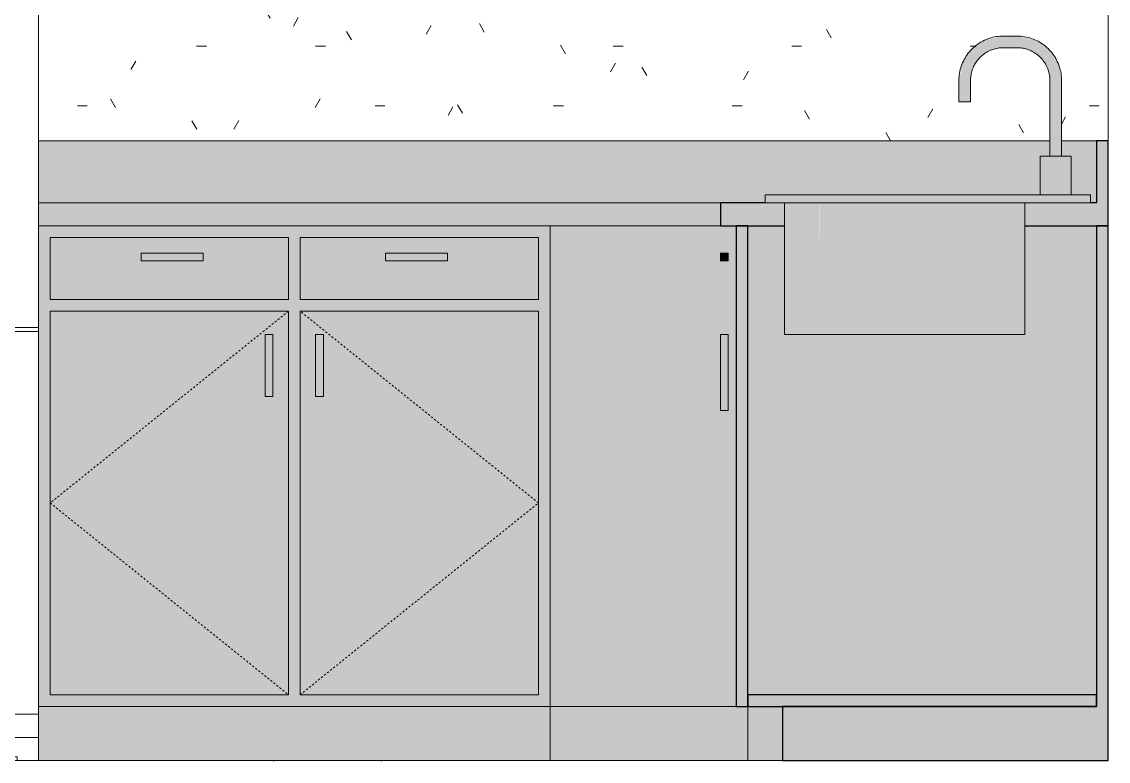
# Model space of a CAD drawing. Header units: inches. Extents: x -1667 to 6641, y -48 to 265.
# Drawn here: x 1327.8 to 1397.9, y 0 to 47.7 of the extents above; entities that cross this region are included whole.
import ezdxf

# ---------------------------------------------------------------- set-up
doc = ezdxf.new("R2010")
doc.units = ezdxf.units.IN
doc.header["$MEASUREMENT"] = 0
doc.linetypes.add('Dash', pattern=[0.25, 0.125, -0.125])
for name, color, linetype, lineweight in [('A-GENM', 13, 'Continuous', 9), ('A-WALL-PATT', 111, 'Continuous', 18), ('C-BLDG-PADS', 91, 'Continuous', 9), ('I-WALL', 2, 'Continuous', 18), ('P-SANR-FIXT', 6, 'Continuous', 9), ('Q-CASE', 31, 'Continuous', 9), ('Q-SPCQ', 91, 'Continuous', 9)]:
    doc.layers.add(name, color=color, linetype=linetype, lineweight=lineweight)

# ---------------------------------------------------------------- blocks, each defined once
blk = doc.blocks.new('Open Source Metal Building_Exterior_rvt-7-Kitchen - West Elevation')
at = {"layer": 'C-BLDG-PADS'}
h = blk.add_hatch(dxfattribs=at)
h.set_pattern_fill('FP_19', style=0, pattern_type=2)
h.set_pattern_definition([(50, (-1.098, 0), (13.77135, -1.20496), [1.44, -15.84]), (355, (-1.098, 0), (-2.66442, 14.44218), [1.152, -12.672]), (100.451, (0.05, -0.1), (11.10708, 13.23737), [1.224, -13.462]), (46.184, (-1.098, 3.84), (20.49128, -3.17785), [2.16, -23.76]), (96.636, (0.61, 3.575), (17.94587, 18.70315), [1.836, -20.193]), (351.184, (-1.098, 3.84), (17.9454, 18.7026), [1.728, -19.008]), (21, (0.822, 2.88), (11.46052, -7.73037), [1.44, -15.84]), (326, (0.822, 2.88), (4.67135, 13.92315), [1.152, -12.672]), (71.451, (1.778, 2.236), (16.13207, 6.19284), [1.224, -13.462]), (37.5, (-1.098, 0), (0.233123, 6.39175), [0.634, -11.885, 0.634, -12.23, -12.72]), (37.5, (-1.098, 0), (0.233123, 6.39175), [-25.382, 0.634, -12.086]), (7.5, (-1.098, 0), (5.05073, 7.57304), [0.634, -6.701, 0.634, -11.597, -4.848]), (7.5, (-1.098, 0), (5.05073, 7.57304), [-19.565, 0.634, -4.214]), (327.5, (-5.379, 0), (10.24958, -0.43289), [0.634, -4.166, 0.634, -14.342, -19.872]), (327.5, (-5.379, 0), (10.24958, -0.43289), [-19.776, 0.634, -19.238]), (317.5, (-7.299, 0), (11.19739, 1.92214), [0.634, -5.606, 0.634, -9.312, -14.112]), (317.5, (-7.299, 0), (11.19739, 1.92214), [-16.186, 0.634, -13.478])])
h.paths.add_polyline_path([(-907.823, -0.041), (-907.823, 0), (-1016.371, 0), (-1016.371, -0.041), (-934.96, -0.041)], flags=0)
at = {"layer": 'C-BLDG-PADS', "color": 250, "lineweight": 18}
blk.add_line((-907.823, 0), (-1012.778, 0), dxfattribs=at)
blk = doc.blocks.new('Counter Top-L Shaped - 24_ Depth U SHAPED-689926-Kitchen - West Elevation')
at = {"layer": 'Q-CASE'}
h = blk.add_hatch(color=256, dxfattribs=at)
h.paths.add_polyline_path([(-976.836, 36), (-929.961, 36), (-929.961, 36.5), (-912.186, 36.5), (-912.186, 39), (-911.586, 39), (-911.586, 40), (-976.836, 40)], flags=0)
h.paths.add_polyline_path([(-908.586, 36), (-908.586, 40), (-910.836, 40), (-910.836, 39), (-910.236, 39), (-910.236, 36.5), (-908.961, 36.5), (-908.961, 36)], flags=0)
h = blk.add_hatch(color=256, dxfattribs=at)
h.paths.add_polyline_path([(-913.211, 34.5), (-907.836, 34.5), (-907.836, 40), (-908.586, 40), (-908.586, 36), (-913.211, 36), (-913.211, 34.846)], flags=0)
h.paths.add_polyline_path([(-932.836, 34.5), (-928.711, 34.5), (-928.711, 36), (-932.836, 36)], flags=0)
blk.add_hatch(color=256, dxfattribs=at).paths.add_polyline_path([(-932.836, 34.5), (-932.836, 36), (-976.836, 36), (-976.836, 34.5), (-934.96, 34.5)], flags=0)
for p, q in [((-976.836, 40), (-911.586, 40)), ((-910.836, 40), (-908.586, 40)), ((-976.836, 36), (-932.836, 36)), ((-932.836, 34.5), (-976.836, 34.5))]:
    blk.add_line(p, q, dxfattribs=at)
at = {"layer": 'Q-CASE', "lineweight": 30}
for p, q in [((-907.836, 40), (-908.586, 40)), ((-908.586, 40), (-908.586, 36)), ((-907.836, 34.5), (-907.836, 40)), ((-929.961, 36), (-932.836, 36)), ((-932.836, 36), (-932.836, 34.5)), ((-908.586, 36), (-908.961, 36)), ((-932.836, 34.5), (-928.711, 34.5)), ((-913.211, 34.5), (-907.836, 34.5))]:
    blk.add_line(p, q, dxfattribs=at)
blk = doc.blocks.new('Refrigeration-Dacor-Millennia - PF36BNDFBK-518783-Kitchen - West Elevation')
at = {"layer": 'A-GENM', "lineweight": 18}
for p, q in [((-1012.461, 70.125), (-994.71, 70.125)), ((-1007.461, 70.125), (-1007.461, 35.433)), ((-994.71, 70.125), (-976.836, 70.125)), ((-994.71, 70.125), (-994.71, 35.433)), ((-981.836, 70.125), (-981.836, 27.938)), ((-976.836, 70.125), (-976.836, 27.938)), ((-1007.461, 27.938), (-1012.369, 27.938)), ((-1012.286, 27.688), (-1007.461, 27.688)), ((-976.836, 27.938), (-983.461, 27.938)), ((-983.461, 27.688), (-976.836, 27.688)), ((-976.836, 27.688), (-976.836, 3)), ((-1010.981, 3), (-1012.461, 3)), ((-1007.461, 3), (-1009.977, 3)), ((-976.836, 3), (-986.461, 3))]:
    blk.add_line(p, q, dxfattribs=at)
at = {"layer": 'A-GENM'}
for p, q in [((-976.836, 70.125), (-1012.461, 70.125)), ((-976.836, 3), (-976.836, 70.125)), ((-996.398, 67.531), (-997.898, 67.531)), ((-997.898, 67.531), (-997.898, 35.433)), ((-996.398, 35.433), (-996.398, 67.531)), ((-992.898, 67.531), (-991.398, 67.531)), ((-992.898, 35.433), (-992.898, 67.531)), ((-991.398, 67.531), (-991.398, 35.433)), ((-985.505, 67.308), (-985.533, 67.236)), ((-985.454, 67.367), (-985.505, 67.308)), ((-985.451, 67.299), (-985.484, 67.226)), ((-985.388, 67.403), (-985.454, 67.367)), ((-985.389, 67.349), (-985.451, 67.299)), ((-985.311, 67.367), (-985.389, 67.349)), ((-985.311, 67.417), (-985.388, 67.403)), ((-984.948, 67.417), (-985.311, 67.417)), ((-984.907, 67.367), (-985.311, 67.367)), ((-984.888, 67.696), (-984.948, 67.417)), ((-984.836, 67.701), (-984.907, 67.367)), ((-984.865, 67.736), (-984.888, 67.696)), ((-984.821, 67.75), (-984.865, 67.736)), ((-984.68, 67.701), (-984.836, 67.701)), ((-984.701, 67.75), (-984.821, 67.75)), ((-984.75, 67.367), (-984.715, 67.534)), ((-984.663, 67.367), (-984.75, 67.367)), ((-984.715, 67.534), (-984.68, 67.701)), ((-984.661, 67.739), (-984.701, 67.75)), ((-984.69, 67.233), (-984.676, 67.301)), ((-984.686, 67.417), (-984.633, 67.668)), ((-982.171, 67.417), (-984.686, 67.417)), ((-984.676, 67.301), (-984.663, 67.367)), ((-984.636, 67.708), (-984.661, 67.739)), ((-984.61, 67.367), (-984.638, 67.233)), ((-984.633, 67.668), (-984.636, 67.708)), ((-984.16, 67.367), (-984.61, 67.367)), ((-984.103, 67.349), (-984.16, 67.367)), ((-984.065, 67.302), (-984.103, 67.349)), ((-984.059, 67.241), (-984.065, 67.302)), ((-983.97, 67.327), (-983.99, 67.285)), ((-983.933, 67.356), (-983.97, 67.327)), ((-983.889, 67.367), (-983.933, 67.356)), ((-983.424, 67.367), (-983.889, 67.367)), ((-983.391, 67.355), (-983.424, 67.367)), ((-983.392, 67.271), (-983.381, 67.322)), ((-983.381, 67.322), (-983.391, 67.355)), ((-983.312, 67.327), (-983.331, 67.285)), ((-983.275, 67.356), (-983.312, 67.327)), ((-983.23, 67.367), (-983.275, 67.356)), ((-982.764, 67.367), (-983.23, 67.367)), ((-982.706, 67.349), (-982.764, 67.367)), ((-982.668, 67.302), (-982.706, 67.349)), ((-982.575, 67.331), (-982.668, 66.891)), ((-982.662, 67.241), (-982.668, 67.302)), ((-982.559, 67.358), (-982.575, 67.331)), ((-982.527, 67.367), (-982.559, 67.358)), ((-982.443, 67.367), (-982.527, 67.367)), ((-982.415, 67.339), (-982.443, 67.367)), ((-982.371, 67.367), (-982.415, 67.339)), ((-982.148, 67.367), (-982.371, 67.367)), ((-982.176, 67.233), (-982.148, 67.367)), ((-982.133, 67.405), (-982.171, 67.417)), ((-982.106, 67.374), (-982.133, 67.405)), ((-982.124, 67.238), (-982.103, 67.334)), ((-982.103, 67.334), (-982.106, 67.374)), ((-985.533, 67.236), (-985.578, 67.025)), ((-985.578, 67.025), (-985.578, 66.958)), ((-985.578, 66.958), (-985.549, 66.898)), ((-985.549, 66.898), (-985.495, 66.855)), ((-985.484, 67.226), (-985.529, 67.015)), ((-985.529, 67.015), (-985.524, 66.955)), ((-985.524, 66.955), (-985.484, 66.906)), ((-985.495, 66.855), (-985.461, 66.847)), ((-985.484, 66.906), (-985.43, 66.891)), ((-985.461, 66.847), (-985.427, 66.839)), ((-985.43, 66.891), (-984.936, 66.891)), ((-985.427, 66.839), (-982.539, 66.839)), ((-985.36, 67.068), (-985.335, 67.184)), ((-985.352, 67.036), (-985.36, 67.068)), ((-985.325, 67.022), (-985.352, 67.036)), ((-985.335, 67.184), (-985.317, 67.221)), ((-985.03, 67.022), (-985.325, 67.022)), ((-985.317, 67.221), (-985.28, 67.233)), ((-985.28, 67.233), (-984.935, 67.233)), ((-984.991, 67.032), (-985.03, 67.022)), ((-984.97, 67.066), (-984.991, 67.032)), ((-984.935, 67.233), (-984.97, 67.066)), ((-984.936, 66.891), (-984.891, 66.901)), ((-984.891, 66.901), (-984.851, 66.933)), ((-984.851, 66.933), (-984.833, 66.972)), ((-984.833, 66.972), (-984.777, 67.233)), ((-984.777, 67.233), (-984.69, 67.233)), ((-984.756, 67.062), (-984.767, 67.015)), ((-984.767, 67.015), (-984.761, 66.955)), ((-984.761, 66.955), (-984.723, 66.908)), ((-984.746, 67.109), (-984.756, 67.062)), ((-984.726, 67.151), (-984.746, 67.109)), ((-984.69, 67.181), (-984.726, 67.151)), ((-984.723, 66.908), (-984.664, 66.891)), ((-984.647, 67.192), (-984.69, 67.181)), ((-984.664, 66.891), (-984.217, 66.891)), ((-984.226, 67.192), (-984.647, 67.192)), ((-984.638, 67.233), (-984.217, 67.233)), ((-984.604, 67.022), (-984.595, 67.065)), ((-984.261, 67.022), (-984.604, 67.022)), ((-984.595, 67.065), (-984.252, 67.065)), ((-984.252, 67.065), (-984.261, 67.022)), ((-984.217, 67.233), (-984.226, 67.192)), ((-984.217, 66.891), (-984.173, 66.901)), ((-984.173, 66.901), (-984.137, 66.93)), ((-984.137, 66.93), (-984.116, 66.973)), ((-984.116, 66.973), (-984.088, 67.106)), ((-984.088, 67.106), (-984.059, 67.241)), ((-984.018, 67.15), (-984.047, 67.015)), ((-984.047, 67.015), (-984.041, 66.955)), ((-984.041, 66.955), (-984.003, 66.907)), ((-983.99, 67.285), (-984.018, 67.15)), ((-984.003, 66.907), (-983.944, 66.89)), ((-983.944, 66.89), (-983.511, 66.89)), ((-983.875, 67.069), (-983.849, 67.194)), ((-983.867, 67.037), (-983.875, 67.069)), ((-983.836, 67.022), (-983.867, 67.037)), ((-983.849, 67.194), (-983.832, 67.224)), ((-983.502, 67.022), (-983.836, 67.022)), ((-983.832, 67.224), (-983.79, 67.233)), ((-983.79, 67.233), (-983.438, 67.233)), ((-983.511, 66.89), (-983.481, 66.899)), ((-983.463, 67.011), (-983.502, 67.022)), ((-983.481, 66.899), (-983.465, 66.926)), ((-983.465, 66.926), (-983.454, 66.977)), ((-983.454, 66.977), (-983.463, 67.011)), ((-983.438, 67.233), (-983.408, 67.243)), ((-983.408, 67.243), (-983.392, 67.271)), ((-983.36, 67.15), (-983.388, 67.015)), ((-983.388, 67.015), (-983.384, 66.955)), ((-983.384, 66.955), (-983.344, 66.907)), ((-983.331, 67.285), (-983.36, 67.15)), ((-983.344, 66.907), (-983.285, 66.89)), ((-983.285, 66.89), (-982.821, 66.89)), ((-983.221, 67.069), (-983.193, 67.195)), ((-983.212, 67.037), (-983.221, 67.069)), ((-983.183, 67.022), (-983.212, 67.037)), ((-983.193, 67.195), (-983.179, 67.223)), ((-982.905, 67.022), (-983.183, 67.022)), ((-983.179, 67.223), (-983.146, 67.233)), ((-983.146, 67.233), (-982.876, 67.233)), ((-982.871, 67.033), (-982.905, 67.022)), ((-982.876, 67.233), (-982.839, 67.22)), ((-982.856, 67.063), (-982.871, 67.033)), ((-982.843, 67.122), (-982.856, 67.063)), ((-982.83, 67.186), (-982.843, 67.122)), ((-982.839, 67.22), (-982.83, 67.186)), ((-982.821, 66.89), (-982.775, 66.9)), ((-982.775, 66.9), (-982.739, 66.93)), ((-982.739, 66.93), (-982.719, 66.972)), ((-982.719, 66.972), (-982.662, 67.241)), ((-982.668, 66.891), (-982.51, 66.891)), ((-982.539, 66.839), (-982.484, 66.858)), ((-982.51, 66.891), (-982.449, 67.18)), ((-982.484, 66.858), (-982.455, 66.907)), ((-982.455, 66.907), (-982.396, 67.184)), ((-982.449, 67.18), (-982.425, 67.219)), ((-982.425, 67.219), (-982.383, 67.233)), ((-982.396, 67.184), (-982.191, 67.184)), ((-982.383, 67.233), (-982.176, 67.233)), ((-982.191, 67.184), (-982.147, 67.198)), ((-982.147, 67.198), (-982.124, 67.238)), ((-981.836, 27.688), (-981.836, 26.187)), ((-1010.461, 26.187), (-1010.461, 24.687)), ((-1007.461, 26.187), (-1010.461, 26.187)), ((-982.961, 26.187), (-983.461, 26.187)), ((-978.836, 26.187), (-982.461, 26.187)), ((-978.836, 24.687), (-978.836, 26.187)), ((-1010.461, 24.687), (-1007.461, 24.687)), ((-983.461, 24.687), (-982.961, 24.687)), ((-982.461, 24.687), (-978.836, 24.687)), ((-981.836, 24.687), (-981.836, 3)), ((-1012.461, 3), (-1010.981, 3)), ((-1009.977, 3), (-1007.461, 3)), ((-986.461, 3), (-976.836, 3)), ((-1009.586, 1.5), (-1010.102, 1.5)), ((-1009.586, 0.25), (-1009.586, 1.5)), ((-978.711, 1.5), (-979.711, 1.5)), ((-979.711, 1.5), (-979.711, 0.25)), ((-978.711, 0.25), (-978.711, 1.5)), ((-1010.586, 0.826), (-1010.586, 0.25)), ((-1010.586, 0.25), (-1011.086, 0.25)), ((-1011.086, 0.25), (-1011.086, 0)), ((-1010.586, 0.25), (-1009.586, 0.25)), ((-1009.086, 0.25), (-1009.586, 0.25)), ((-1009.086, 0), (-1009.086, 0.25)), ((-979.711, 0.25), (-980.211, 0.25)), ((-980.211, 0.25), (-980.211, 0)), ((-979.711, 0.25), (-978.711, 0.25)), ((-978.211, 0.25), (-978.711, 0.25)), ((-978.211, 0), (-978.211, 0.25))]:
    blk.add_line(p, q, dxfattribs=at)
at = {"layer": 'Q-SPCQ'}
for p, q in [((-1011.349, 1.5), (-1012.461, 1.5)), ((-1007.461, 1.5), (-1009.586, 1.5)), ((-979.711, 1.5), (-986.461, 1.5)), ((-976.836, 1.5), (-978.711, 1.5))]:
    blk.add_line(p, q, dxfattribs=at)
blk = doc.blocks.new('Sink Kitchen-Double - 42_ x 21_-577721-Kitchen - West Elevation')
at = {"layer": 'P-SANR-FIXT'}
for points in [[(-916.983, 43.875), (-916.711, 43.875), (-916.549, 44.688), (-916.089, 45.378), (-915.399, 45.838), (-914.586, 46.015), (-914.608, 46.746), (-915.686, 46.531), (-916.619, 45.908), (-917.242, 44.975), (-917.461, 43.875), (-917.002, 43.875)], [(-914.586, 46), (-913.711, 46.015), (-913.711, 46.75), (-914.586, 46.75), (-914.586, 46.015)], [(-911.586, 43.875), (-910.836, 43.875), (-911.055, 44.975), (-911.678, 45.908), (-912.611, 46.531), (-913.711, 46.75), (-913.711, 46), (-912.898, 45.838), (-912.208, 45.378), (-911.748, 44.688), (-911.61, 43.997)], [(-916.711, 42.5), (-916.711, 43.875), (-917.461, 43.875), (-917.461, 42.5), (-916.747, 42.5)], [(-910.908, 39), (-910.836, 39), (-910.836, 43.875), (-911.586, 43.875), (-911.577, 39), (-910.977, 39)], [(-911.428, 36.5), (-911.211, 36.5), (-911.216, 39), (-912.186, 39), (-912.186, 36.5), (-911.645, 36.5)], [(-911.211, 36.5), (-910.236, 36.5), (-910.236, 39), (-911.211, 39), (-911.211, 36.732)], [(-921.392, 36), (-908.961, 36), (-908.961, 36.5), (-929.961, 36.5), (-929.961, 36), (-924.784, 36)], [(-928.296, 27.5), (-926.461, 27.5), (-926.48, 36), (-928.711, 36), (-928.711, 27.5), (-928.54, 27.5)], [(-926.461, 27.5), (-915.461, 27.5), (-915.461, 36), (-926.461, 36), (-926.461, 27.775)], [(-915.461, 27.5), (-913.211, 27.5), (-913.211, 36), (-915.461, 36), (-915.461, 27.775)]]:
    blk.add_hatch(color=256, dxfattribs=at).paths.add_polyline_path(points, flags=0)
for p, q in [((-913.711, 46.75), (-914.586, 46.75)), ((-914.586, 46), (-913.711, 46)), ((-917.461, 43.875), (-917.461, 42.5)), ((-916.711, 42.5), (-916.711, 43.875)), ((-911.586, 43.875), (-911.586, 39)), ((-910.836, 39), (-910.836, 43.875)), ((-916.711, 42.5), (-917.461, 42.5)), ((-912.211, 39), (-912.211, 36.5)), ((-912.211, 39), (-912.211, 36.5)), ((-912.186, 39), (-912.186, 39)), ((-912.186, 39), (-911.211, 39)), ((-911.211, 39), (-910.236, 39)), ((-910.236, 39), (-910.236, 39)), ((-910.211, 36.5), (-910.211, 39)), ((-910.211, 36.5), (-910.211, 39)), ((-929.961, 36.5), (-908.961, 36.5)), ((-929.961, 36), (-929.961, 36.5)), ((-908.961, 36.5), (-908.961, 36)), ((-908.961, 36), (-929.961, 36)), ((-928.711, 36), (-928.711, 27.5)), ((-913.211, 27.5), (-913.211, 36)), ((-926.461, 27.5), (-928.711, 27.5)), ((-915.461, 27.5), (-926.461, 27.5)), ((-913.211, 27.5), (-915.461, 27.5))]:
    blk.add_line(p, q, dxfattribs=at)
at = {"layer": 'P-SANR-FIXT', "flags": 128}
for points in [[(-914.586, 46.75), (-914.701, 46.748), (-914.816, 46.741), (-914.93, 46.729), (-915.044, 46.713), (-915.157, 46.693), (-915.269, 46.668), (-915.38, 46.638), (-915.49, 46.604), (-915.599, 46.566), (-915.705, 46.523), (-915.81, 46.476), (-915.914, 46.425), (-916.014, 46.37), (-916.113, 46.311), (-916.209, 46.248), (-916.303, 46.181), (-916.394, 46.111), (-916.482, 46.036), (-916.567, 45.959), (-916.648, 45.878), (-916.727, 45.794), (-916.802, 45.707), (-916.873, 45.617), (-916.941, 45.524), (-917.005, 45.428), (-917.065, 45.33), (-917.122, 45.23), (-917.174, 45.128), (-917.222, 45.023), (-917.266, 44.917), (-917.305, 44.809), (-917.34, 44.699), (-917.371, 44.589), (-917.397, 44.477), (-917.419, 44.364), (-917.436, 44.25), (-917.449, 44.136), (-917.457, 44.021), (-917.461, 43.906), (-917.461, 43.875)], [(-910.836, 43.875), (-910.838, 43.99), (-910.845, 44.105), (-910.857, 44.219), (-910.873, 44.333), (-910.893, 44.446), (-910.918, 44.558), (-910.948, 44.67), (-910.982, 44.779), (-911.02, 44.888), (-911.063, 44.995), (-911.11, 45.1), (-911.161, 45.203), (-911.216, 45.304), (-911.275, 45.402), (-911.338, 45.498), (-911.405, 45.592), (-911.475, 45.683), (-911.549, 45.771), (-911.627, 45.856), (-911.708, 45.937), (-911.792, 46.016), (-911.879, 46.091), (-911.969, 46.162), (-912.062, 46.23), (-912.158, 46.294), (-912.256, 46.354), (-912.356, 46.411), (-912.458, 46.463), (-912.563, 46.511), (-912.669, 46.555), (-912.777, 46.594), (-912.887, 46.629), (-912.997, 46.66), (-913.109, 46.686), (-913.222, 46.708), (-913.336, 46.725), (-913.45, 46.738), (-913.565, 46.746), (-913.68, 46.75), (-913.711, 46.75)], [(-916.711, 43.875), (-916.709, 43.96), (-916.704, 44.045), (-916.696, 44.129), (-916.684, 44.214), (-916.669, 44.297), (-916.65, 44.38), (-916.628, 44.462), (-916.603, 44.543), (-916.575, 44.624), (-916.543, 44.703), (-916.508, 44.78), (-916.471, 44.856), (-916.43, 44.931), (-916.386, 45.004), (-916.34, 45.075), (-916.29, 45.144), (-916.238, 45.211), (-916.183, 45.276), (-916.126, 45.339), (-916.066, 45.399), (-916.004, 45.457), (-915.94, 45.513), (-915.873, 45.566), (-915.805, 45.616), (-915.734, 45.663), (-915.662, 45.708), (-915.587, 45.749), (-915.512, 45.788), (-915.434, 45.823), (-915.356, 45.856), (-915.276, 45.885), (-915.195, 45.911), (-915.113, 45.934), (-915.031, 45.953), (-914.947, 45.969), (-914.863, 45.982), (-914.779, 45.991), (-914.694, 45.997), (-914.609, 46), (-914.586, 46)], [(-913.711, 46), (-913.626, 45.998), (-913.541, 45.993), (-913.457, 45.985), (-913.372, 45.973), (-913.289, 45.958), (-913.206, 45.939), (-913.124, 45.917), (-913.042, 45.892), (-912.962, 45.864), (-912.883, 45.832), (-912.806, 45.798), (-912.73, 45.76), (-912.655, 45.719), (-912.582, 45.675), (-912.511, 45.629), (-912.442, 45.579), (-912.375, 45.527), (-912.31, 45.473), (-912.247, 45.415), (-912.187, 45.356), (-912.129, 45.293), (-912.073, 45.229), (-912.02, 45.162), (-911.97, 45.094), (-911.923, 45.023), (-911.878, 44.951), (-911.837, 44.877), (-911.798, 44.801), (-911.763, 44.724), (-911.73, 44.645), (-911.701, 44.565), (-911.675, 44.484), (-911.652, 44.402), (-911.633, 44.32), (-911.617, 44.236), (-911.604, 44.152), (-911.595, 44.068), (-911.589, 43.983), (-911.586, 43.898), (-911.586, 43.875)]]:
    blk.add_lwpolyline(points, dxfattribs=at)
blk = doc.blocks.new('Base Cabinet-Double Door Sink Unit - 48_-578561-Kitchen - West Elevation')
at = {"layer": 'Q-CASE'}
h = blk.add_hatch(color=256, dxfattribs=at)
h.paths.add_polyline_path([(-907.836, 0), (-907.836, 34.5), (-908.586, 34.5), (-908.586, 3.5), (-928.836, 3.5), (-928.836, 0)], flags=0)
h.paths.add_polyline_path([(-931.836, 3.5), (-931.086, 3.5), (-931.086, 34.5), (-931.836, 34.5), (-931.836, 15.045)], flags=0)
for points in [[(-928.346, 4.25), (-908.586, 4.25), (-908.586, 34.5), (-913.211, 34.5), (-913.211, 27.5), (-928.711, 27.5), (-928.711, 34.5), (-931.086, 34.5), (-931.086, 4.25), (-928.836, 4.25)], [(-932.336, 22.589), (-932.336, 27.5), (-932.836, 27.5), (-932.836, 22.589)], [(-908.586, 3.5), (-908.586, 4.25), (-931.086, 4.25), (-931.086, 3.5)]]:
    blk.add_hatch(color=256, dxfattribs=at).paths.add_polyline_path(points, flags=0)
at = {"layer": 'Q-CASE', "lineweight": 30}
for p, q in [((-931.086, 34.5), (-931.836, 34.5)), ((-931.836, 34.5), (-931.836, 3.5)), ((-931.086, 3.5), (-931.086, 34.5)), ((-908.586, 34.5), (-908.586, 3.5)), ((-907.836, 34.5), (-908.586, 34.5)), ((-907.836, 0), (-907.836, 34.5)), ((-908.586, 4.25), (-931.086, 4.25)), ((-931.086, 4.25), (-931.086, 3.5)), ((-908.586, 3.5), (-908.586, 4.25)), ((-931.836, 3.5), (-931.086, 3.5)), ((-931.086, 3.5), (-908.586, 3.5)), ((-908.586, 3.5), (-928.836, 3.5)), ((-928.836, 3.5), (-928.836, 0)), ((-928.836, 0), (-907.836, 0))]:
    blk.add_line(p, q, dxfattribs=at)
at = {"layer": 'Q-CASE'}
for p, q in [((-932.836, 22.589), (-932.836, 27.5)), ((-932.836, 27.5), (-932.336, 27.5)), ((-932.336, 27.5), (-932.336, 22.589)), ((-932.336, 22.589), (-932.836, 22.589))]:
    blk.add_line(p, q, dxfattribs=at)
blk = doc.blocks.new('Base Cabinet-Corner Unit-Angled - 36_ 2-579564-Kitchen - West Elevation')
at = {"layer": 'Q-CASE'}
h = blk.add_hatch(color=256, dxfattribs=at)
h.paths.add_polyline_path([(-934.96, 3.5), (-931.836, 3.5), (-931.836, 34.5), (-943.836, 34.5), (-943.836, 3.5)], flags=0)
h.paths.add_polyline_path([(-932.336, 22.589), (-932.836, 22.589), (-932.836, 27.5), (-932.336, 27.5), (-932.336, 23.5)], flags=0)
h.paths.add_polyline_path([(-932.836, 32.25), (-932.836, 32.75), (-932.336, 32.75), (-932.336, 32.25)], flags=0)
for points in [[(-943.836, 0), (-931.086, 0), (-931.086, 3.5), (-943.836, 3.5)], [(-931.086, 0), (-928.836, 0), (-928.836, 3.5), (-931.086, 3.5), (-931.086, 0.179)]]:
    blk.add_hatch(color=256, dxfattribs=at).paths.add_polyline_path(points, flags=0)
for p, q in [((-943.836, 3.5), (-943.836, 34.5)), ((-931.836, 3.5), (-943.836, 3.5)), ((-943.836, 0), (-943.836, 3.5)), ((-931.086, 3.5), (-931.086, 0))]:
    blk.add_line(p, q, dxfattribs=at)
blk = doc.blocks.new('Base Cabinet-Double Door _ 2 Drawer - 33_-581383-Kitchen - West Elevation')
at = {"layer": 'Q-CASE'}
blk.add_hatch(color=256, dxfattribs=at).paths.add_polyline_path([(-932.336, 32.25), (-932.336, 32.75), (-932.836, 32.75), (-932.836, 32.25)], flags=0)
for p, q in [((-932.836, 32.25), (-932.836, 32.75)), ((-932.836, 32.75), (-932.336, 32.75)), ((-932.336, 32.25), (-932.836, 32.25)), ((-932.336, 32.75), (-932.336, 32.25))]:
    blk.add_line(p, q, dxfattribs=at)
blk = doc.blocks.new('Base Cabinet-Double Door _ 2 Drawer - 33_-V23-Kitchen - West Elevation')
at = {"layer": 'Q-CASE'}
h = blk.add_hatch(color=256, dxfattribs=at)
h.paths.add_polyline_path([(-958.961, 3.5), (-943.836, 3.5), (-943.836, 34.5), (-976.836, 34.5), (-976.836, 3.5), (-961.711, 3.5)], flags=0)
h.paths.add_polyline_path([(-958.961, 23.5), (-958.961, 27.5), (-958.461, 27.5), (-958.461, 23.5)], flags=0)
h.paths.add_polyline_path([(-961.711, 23.5), (-962.211, 23.5), (-962.211, 27.5), (-961.711, 27.5)], flags=0)
h.paths.add_polyline_path([(-970.211, 32.25), (-970.211, 32.75), (-966.211, 32.75), (-966.211, 32.25)], flags=0)
h.paths.add_polyline_path([(-954.461, 32.25), (-954.461, 32.75), (-950.461, 32.75), (-950.461, 32.25)], flags=0)
h = blk.add_hatch(color=256, dxfattribs=at)
h.paths.add_polyline_path([(-962.211, 23.5), (-961.711, 23.5), (-961.711, 27.5), (-962.211, 27.5)], flags=0)
h.paths.add_polyline_path([(-958.961, 23.5), (-958.461, 23.5), (-958.461, 27.5), (-958.961, 27.5)], flags=0)
h.paths.add_polyline_path([(-970.211, 32.25), (-966.211, 32.25), (-966.211, 32.75), (-970.211, 32.75)], flags=0)
h.paths.add_polyline_path([(-950.461, 32.25), (-950.461, 32.75), (-954.461, 32.75), (-954.461, 32.25)], flags=0)
blk.add_hatch(color=256, dxfattribs=at).paths.add_polyline_path([(-962.097, 0), (-943.836, 0), (-943.836, 3.5), (-976.836, 3.5), (-976.836, 0)], flags=0)
for p, q in [((-943.836, 3.5), (-943.836, 34.5)), ((-976.086, 29.75), (-976.086, 33.75)), ((-976.086, 33.75), (-960.711, 33.75)), ((-960.711, 29.75), (-960.711, 33.75)), ((-959.961, 33.75), (-944.586, 33.75)), ((-959.961, 29.75), (-959.961, 33.75)), ((-944.586, 33.75), (-944.586, 29.75)), ((-966.211, 32.75), (-970.211, 32.75)), ((-970.211, 32.75), (-970.211, 32.25)), ((-970.211, 32.25), (-966.211, 32.25)), ((-966.211, 32.25), (-966.211, 32.75)), ((-950.461, 32.75), (-954.461, 32.75)), ((-954.461, 32.75), (-954.461, 32.25)), ((-954.461, 32.25), (-950.461, 32.25)), ((-950.461, 32.25), (-950.461, 32.75)), ((-960.711, 29.75), (-976.086, 29.75)), ((-944.586, 29.75), (-959.961, 29.75)), ((-976.086, 4.25), (-976.086, 29)), ((-976.086, 29), (-960.711, 29)), ((-960.711, 4.25), (-960.711, 29)), ((-959.961, 29), (-944.586, 29)), ((-959.961, 4.25), (-959.961, 29)), ((-944.586, 29), (-944.586, 4.25)), ((-961.711, 27.5), (-962.211, 27.5)), ((-962.211, 27.5), (-962.211, 23.5)), ((-961.711, 23.5), (-961.711, 27.5)), ((-958.461, 27.5), (-958.961, 27.5)), ((-958.961, 27.5), (-958.961, 23.5)), ((-958.461, 23.5), (-958.461, 27.5)), ((-962.211, 23.5), (-961.711, 23.5)), ((-958.961, 23.5), (-958.461, 23.5)), ((-960.711, 4.25), (-976.086, 4.25)), ((-944.586, 4.25), (-959.961, 4.25)), ((-976.836, 3.5), (-943.836, 3.5)), ((-976.836, 0), (-976.836, 3))]:
    blk.add_line(p, q, dxfattribs=at)
at = {"layer": 'Q-CASE', "linetype": 'Dash'}
for p, q in [((-960.711, 29), (-976.086, 16.625)), ((-944.586, 16.625), (-959.961, 29)), ((-976.086, 16.625), (-960.711, 4.25)), ((-959.961, 4.25), (-944.586, 16.625))]:
    blk.add_line(p, q, dxfattribs=at)

msp = doc.modelspace()

# ---------------------------------------------------------------- hatches: boundary and pattern name
at = {"layer": 'A-WALL-PATT', "lineweight": 9}
h = msp.add_hatch(dxfattribs=at)
h.set_pattern_fill('FP_18', color=256, style=0, pattern_type=2)
h.set_pattern_definition([(0, (-1.098, 0), (15.36, 3.84), [0.634, -10.886, 0.634, -10.886, -61.44]), (0, (-1.098, 0), (15.36, 3.84), [-23.04, 0.634, -22.406, 0.634, -10.886, -26.88]), (0, (-1.098, 0), (15.36, 3.84), [-57.6, 0.634, -7.046, 0.634, -18.566]), (120, (4.662, 1.92), (-11.005538, 11.38215), [0.634, -10.886, 0.634, -10.886, -61.44]), (120, (4.662, 1.92), (-11.005538, 11.38215), [-23.04, 0.634, -22.406, 0.634, -10.886, -26.88]), (120, (4.662, 1.92), (-11.005538, 11.38215), [-57.6, 0.634, -7.046, 0.634, -18.566]), (240, (6.582, 9.6), (-4.354462, -15.22215), [0.634, -10.886, 0.634, -10.886, -61.44]), (240, (6.582, 9.6), (-4.354462, -15.22215), [-23.04, 0.634, -22.406, 0.634, -10.886, -26.88]), (240, (6.582, 9.6), (-4.354462, -15.22215), [-57.6, 0.634, -7.046, 0.634, -18.566])])
h.paths.add_polyline_path([(1325.505, 0), (1325.505, 0.25), (1326.005, 0.25), (1326.005, 1.5), (1319.255, 1.5), (1319.255, 0)], flags=0)
h.paths.add_polyline_path([(1293.255, 0), (1294.63, 0), (1294.63, 0.25), (1295.13, 0.25), (1295.128, 0.824), (1294.897, 0.648), (1294.597, 0.471), (1294.198, 0.37), (1293.614, 0.303), (1293.255, 0.303)], flags=0)
h.paths.add_polyline_path([(1328.88, 0), (1328.88, 1.5), (1327.005, 1.5), (1327.005, 0.25), (1327.505, 0.25), (1327.505, 0)], flags=0)
h.paths.add_polyline_path([(1296.63, 0), (1298.255, 0), (1298.255, 1.5), (1296.13, 1.5), (1296.13, 0.25), (1296.63, 0.25)], flags=0)
h.paths.add_polyline_path([(1293.585, 1.3), (1293.832, 1.31), (1294.321, 1.464), (1294.349, 1.5), (1293.255, 1.5), (1293.255, 1.3)], flags=0)
h.paths.add_polyline_path([(1328.88, 40), (1394.13, 40), (1394.13, 43.875), (1393.968, 44.688), (1393.479, 45.397), (1392.797, 45.842), (1392.005, 46), (1391.108, 45.996), (1390.317, 45.838), (1389.608, 45.349), (1389.167, 44.688), (1389.005, 43.875), (1389.005, 42.5), (1388.255, 42.5), (1388.255, 43.875), (1388.474, 44.975), (1389.113, 45.918), (1390.052, 46.536), (1391.13, 46.75), (1392.005, 46.75), (1393.105, 46.531), (1394.048, 45.892), (1394.666, 44.953), (1394.88, 43.875), (1394.88, 40), (1397.88, 40), (1397.88, 54), (1330.63, 54), (1330.63, 90), (1397.88, 90), (1397.88, 120.651), (1289.344, 120.651), (1289.344, 120), (1293.255, 120), (1293.255, 70.125), (1328.88, 70.125), (1328.88, 60.305)], flags=0)

# ---------------------------------------------------------------- linework, layer by layer
at = {"layer": 'I-WALL'}
for p, q in [((1397.88, 120.651), (1397.88, 0)), ((1397.88, 0), (1397.892, 0))]:
    msp.add_line(p, q, dxfattribs=at)

# ---------------------------------------------------------------- block references
at = {"layer": 'P-SANR-FIXT'}
msp.add_blockref('Sink Kitchen-Double - 42_ x 21_-577721-Kitchen - West Elevation', (2305.716, 0), dxfattribs=at)
at = {"layer": 'Q-CASE'}
for name in ['Counter Top-L Shaped - 24_ Depth U SHAPED-689926-Kitchen - West Elevation', 'Base Cabinet-Double Door _ 2 Drawer - 33_-V23-Kitchen - West Elevation', 'Base Cabinet-Corner Unit-Angled - 36_ 2-579564-Kitchen - West Elevation', 'Base Cabinet-Double Door Sink Unit - 48_-578561-Kitchen - West Elevation', 'Base Cabinet-Double Door _ 2 Drawer - 33_-581383-Kitchen - West Elevation']:
    msp.add_blockref(name, (2305.716, 0), dxfattribs=at)
at = {"layer": 'Q-SPCQ'}
msp.add_blockref('Refrigeration-Dacor-Millennia - PF36BNDFBK-518783-Kitchen - West Elevation', (2305.716, 0), dxfattribs=at)

# ---------------------------------------------------------------- next in the draw order: block references
at = {"color": 90, "lineweight": 5}
msp.add_blockref('Open Source Metal Building_Exterior_rvt-7-Kitchen - West Elevation', (2305.716, 0), dxfattribs=at)

doc.saveas('drawing.dxf')
